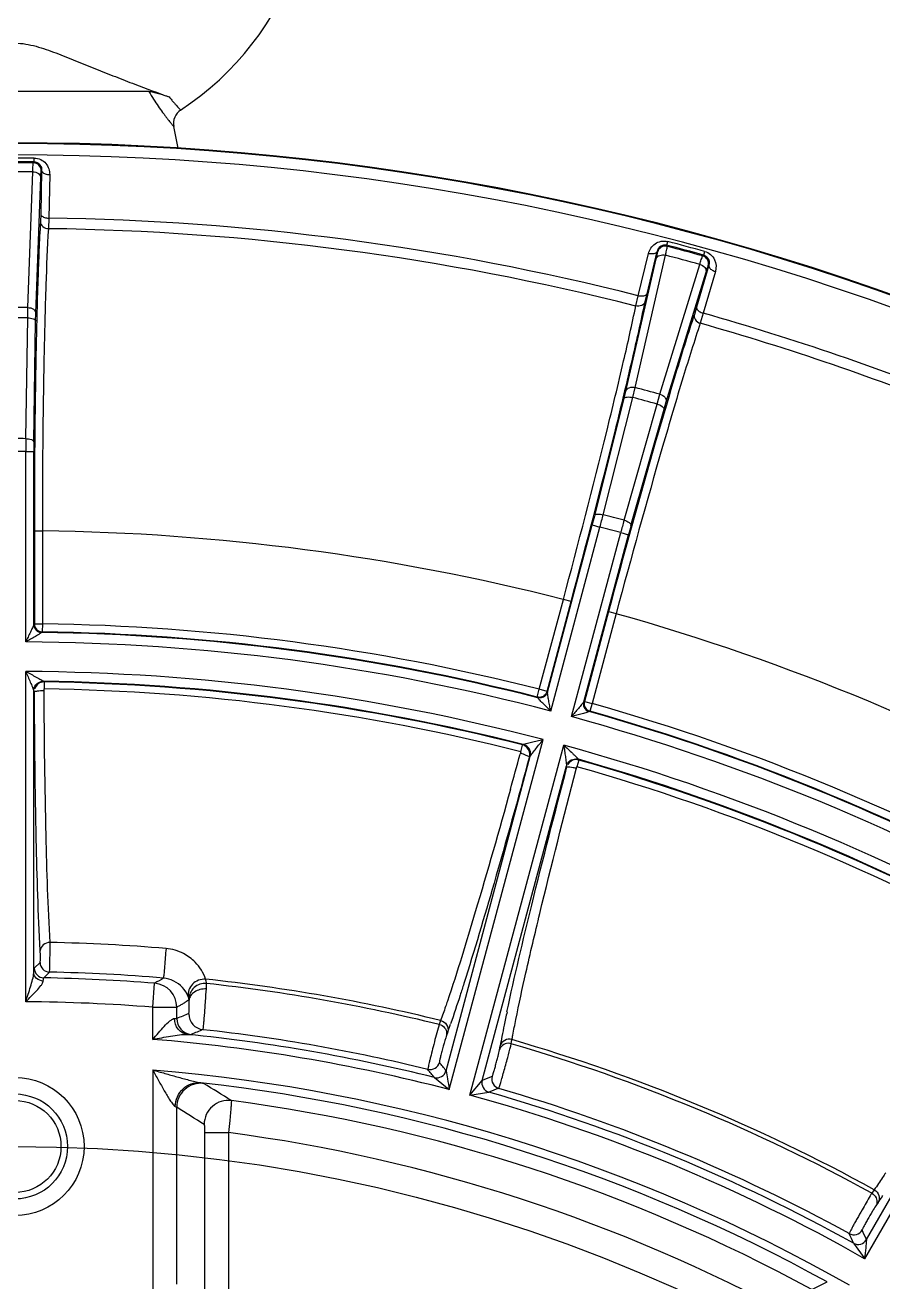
# Model space of a CAD drawing. Header units: millimetres. Extents: x -6 to 705, y -10 to 538.
# Drawn here: x 507.06 to 517.74, y 438.9 to 454.55 of the extents above; entities that cross this region are included whole.
import ezdxf

# ---------------------------------------------------------------- set-up
doc = ezdxf.new("R2010")
doc.units = ezdxf.units.MM
doc.layers.add('3_ALL_AXES', color=7, linetype='Continuous')
doc.layers.add('7_ALL_FEATURES', color=7, linetype='Continuous')
doc.layers.add('\\M+5D7DC\\M+5C4DA\\M+5BFF2\\M+5CFDF', color=7, linetype='Continuous', lineweight=50)

msp = doc.modelspace()

# ---------------------------------------------------------------- linework, layer by layer
at = {"color": 0, "linetype": 'Continuous', "lineweight": -3}
for p, q in [((507.159, 452.834), (507.168, 452.848)), ((507.168, 452.848), (507.168, 452.895)), ((507.09, 451.033), (507.152, 452.723)), ((507.262, 452.741), (507.251, 452.199)), ((507.258, 452.734), (507.262, 452.741)), ((507.362, 452.688), (507.35, 452.146)), ((507.19, 450.961), (507.251, 452.651)), ((507.251, 452.199), (507.247, 452.102)), ((507.35, 452.146), (507.346, 452.016)), ((514.804, 451.205), (514.932, 451.731)), ((514.935, 451.724), (514.932, 451.731)), ((515.051, 451.81), (515.063, 451.855)), ((515.057, 451.794), (515.051, 451.81)), ((515.51, 451.687), (515.523, 451.732)), ((514.542, 449.993), (514.92, 451.641)), ((514.656, 450.037), (515.035, 451.685)), ((514.694, 451.179), (514.823, 451.706)), ((515.498, 451.676), (515.51, 451.687)), ((514.965, 449.954), (515.462, 451.571)), ((515.043, 449.859), (515.54, 451.475)), ((515.574, 451.56), (515.422, 451.039)), ((515.656, 451.483), (515.504, 450.962)), ((515.568, 451.554), (515.574, 451.56)), ((514.664, 451.053), (514.694, 451.179)), ((514.782, 451.11), (514.804, 451.205)), ((507.088, 450.904), (507.09, 451.033)), ((507.187, 450.865), (507.19, 450.961)), ((515.422, 451.039), (515.394, 450.946)), ((515.504, 450.962), (515.467, 450.837)), ((507.065, 449.4), (507.088, 450.904)), ((507.165, 449.36), (507.187, 450.865)), ((514.626, 449.912), (514.656, 450.037)), ((514.152, 448.441), (514.519, 449.899)), ((514.259, 448.453), (514.626, 449.912)), ((514.519, 449.899), (514.542, 449.993)), ((514.93, 449.831), (514.965, 449.954)), ((515.016, 449.766), (515.043, 449.859)), ((514.518, 448.384), (514.93, 449.831)), ((514.604, 448.319), (515.016, 449.766)), ((507.064, 446.868), (507.064, 449.241)), ((507.064, 449.241), (507.164, 449.241)), ((507.164, 447.086), (507.164, 449.241)), ((513.564, 446.243), (514.122, 448.325)), ((513.604, 446.007), (514.218, 448.299)), ((514.122, 448.325), (514.218, 448.299)), ((507.171, 448.252), (507.171, 447.093)), ((507.171, 448.252), (507.271, 448.252)), ((507.271, 448.251), (507.271, 447.093)), ((513.862, 445.938), (514.476, 448.23)), ((514.015, 446.122), (514.573, 448.204)), ((514.476, 448.23), (514.573, 448.204)), ((513.462, 446.278), (513.762, 447.397)), ((513.559, 446.252), (513.858, 447.371)), ((513.858, 447.371), (513.762, 447.397)), ((514.324, 447.246), (514.024, 446.127)), ((514.42, 447.221), (514.121, 446.102)), ((514.324, 447.246), (514.42, 447.221)), ((507.171, 447.093), (507.271, 447.093)), ((507.271, 447.093), (507.27, 446.993)), ((507.27, 446.993), (507.263, 446.986)), ((507.064, 442.387), (507.064, 446.5)), ((507.164, 442.749), (507.164, 446.259)), ((507.286, 446.378), (507.294, 446.369)), ((507.294, 446.369), (507.292, 446.282)), ((507.292, 446.251), (507.292, 446.282)), ((513.437, 446.181), (513.462, 446.278)), ((513.559, 446.252), (513.462, 446.278)), ((513.442, 446.173), (513.437, 446.181)), ((514.024, 446.127), (514.121, 446.102)), ((514.121, 446.102), (514.093, 446.005)), ((514.093, 446.005), (514.085, 446.001)), ((512.341, 441.292), (513.509, 445.651)), ((512.598, 441.223), (513.767, 445.582)), ((513.232, 445.5), (513.224, 445.47)), ((513.232, 445.501), (513.253, 445.583)), ((513.252, 445.585), (513.263, 445.591)), ((513.253, 445.583), (513.253, 445.585)), ((512.3, 441.528), (513.35, 445.444)), ((512.751, 441.407), (513.801, 445.323)), ((513.923, 445.283), (513.931, 445.313)), ((513.955, 445.397), (513.931, 445.313)), ((513.95, 445.407), (513.955, 445.397)), ((517.516, 439.186), (519.773, 443.095)), ((507.17, 442.804), (507.243, 442.875)), ((517.538, 439.424), (519.565, 442.936)), ((507.288, 442.684), (507.361, 442.756)), ((508.646, 442.318), (508.67, 442.617)), ((509.314, 442.547), (509.316, 442.615)), ((508.646, 441.918), (508.646, 442.318)), ((508.646, 442.318), (508.945, 442.318)), ((508.945, 442.178), (508.945, 442.318)), ((512.233, 442.153), (512.216, 442.104)), ((512.323, 442.014), (512.305, 441.965)), ((513.113, 441.864), (513.122, 441.915)), ((512.966, 441.788), (512.975, 441.839)), ((513.106, 441.834), (513.113, 441.864)), ((508.646, 441.537), (508.646, 438.569)), ((512.155, 441.442), (512.341, 441.292)), ((512.598, 441.223), (512.751, 441.407)), ((512.598, 441.223), (512.834, 441.26)), ((508.945, 438.869), (508.945, 441.072)), ((509.292, 440.757), (509.292, 438.522)), ((509.292, 440.757), (509.592, 440.757)), ((509.592, 440.756), (509.592, 438.522)), ((517.635, 440.045), (517.605, 440.003)), ((517.685, 439.888), (517.656, 439.846)), ((517.376, 439.379), (517.516, 439.186)), ((516.857, 438.803), (517.048, 438.898))]:
    msp.add_line(p, q, dxfattribs=at)
for radius in [0.86, 0.654, 0.573]:
    msp.add_circle((506.93, 440.584), radius, dxfattribs=at)
for centre, radius, start, end in [((506.93, 420.584), 32.491, 67.1169, 112.8831), ((506.93, 420.584), 32.5, 67.1362, 112.8638), ((506.93, 420.584), 32.35, 67.2172, 112.7828), ((506.93, 420.584), 32.311, 89.5783, 90.4217), ((506.93, 420.584), 32.264, 89.5783, 90.4217), ((506.93, 420.584), 32.251, 89.5945, 90.4055), ((507.158, 452.734), 0.1, 0.1294, 89.509), ((506.93, 420.584), 32.139, 89.6054, 90.3946), ((506.93, 420.584), 31.565, 75.7614, 89.2386), ((506.93, 420.584), 31.434, 75.7575, 89.2425), ((515.032, 451.698), 0.1, 75.491, 164.8706), ((506.93, 420.584), 32.264, 74.5783, 75.4217), ((506.93, 420.584), 32.251, 74.5945, 75.4055), ((506.93, 420.584), 32.311, 74.5783, 75.4217), ((506.93, 420.584), 32.139, 74.6054, 75.3946), ((515.471, 451.58), 0.1, 345.1294, 74.509), ((506.93, 420.584), 30.449, 89.6991, 90.3009), ((506.93, 420.584), 31.565, 67.8406, 74.2386), ((506.93, 420.584), 30.321, 89.7026, 90.2974), ((506.93, 420.584), 31.434, 67.9447, 74.2425), ((506.93, 420.584), 30.449, 74.6991, 75.3009), ((506.93, 420.584), 30.321, 74.7026, 75.2974), ((506.93, 420.584), 28.816, 89.7326, 90.2674), ((521.495, 449.225), 14.432, 179.3034, 179.9376), ((506.93, 420.584), 28.657, 89.7332, 90.2668), ((515.288, 449.241), 8.125, 179.1607, 180.0056), ((500.274, 452.019), 14.432, 345.0624, 345.6966), ((506.93, 420.584), 28.816, 74.7326, 75.2674), ((506.274, 450.428), 8.125, 344.9944, 345.8393), ((506.93, 420.584), 28.657, 74.7332, 75.2668), ((528.412, 444.479), 14.432, 164.3034, 164.9376), ((522.421, 446.102), 8.125, 164.1607, 165.0056), ((506.93, 420.584), 27.669, 75.7059, 89.2941), ((506.93, 420.584), 27.669, 60.5059, 74.2941), ((506.93, 420.584), 26.511, 75.7367, 89.2633), ((506.93, 420.584), 26.404, 75.722, 89.278), ((506.93, 420.584), 26.411, 75.7367, 89.2633), ((506.93, 420.584), 26.284, 75.2909, 89.7091), ((506.93, 420.584), 25.916, 75.295, 89.705), ((506.93, 420.584), 25.796, 75.7899, 89.2101), ((506.93, 420.584), 25.701, 75.8064, 89.1935), ((506.93, 420.584), 25.788, 75.8086, 89.1914), ((506.93, 420.584), 26.511, 60.528, 74.2633), ((506.93, 420.584), 26.404, 60.5079, 74.278), ((506.93, 420.584), 26.411, 60.5227, 74.2633), ((506.93, 420.584), 26.284, 60.2909, 74.7091), ((400.324, 476.39), 117.057, 344.46113, 344.68395), ((506.93, 420.584), 25.916, 60.295, 74.705), ((506.93, 420.584), 25.701, 60.8064, 74.1936), ((506.93, 420.584), 25.796, 60.7899, 74.2101), ((506.93, 420.584), 25.788, 60.8086, 74.1914), ((506.931, 420.943), 22.186, 85.1367, 88.8748), ((507.363, 442.876), 0.12, 180.0648, 268.8019), ((507.29, 442.804), 0.12, 180.065, 268.9895), ((506.93, 420.987), 21.7, 85.4026, 89.0546), ((506.93, 420.96), 21.8, 85.1299, 88.8672), ((527.467, 410.17), 37.498, 119.8884, 120.0844), ((506.93, 420.584), 22.211, 76.1867, 83.866), ((508.857, 442.533), 0.467, 10.0892, 16.7854), ((508.645, 442.318), 0.3, 0.0734, 85.2818), ((506.93, 420.584), 22.159, 76.2007, 83.8187), ((506.93, 420.987), 21.4, 85.4026, 89.6428), ((519.954, 414.636), 29.661, 111.4754, 111.7876), ((509.295, 442.238), 0.2, 180.0317, 263.67), ((531.455, 438.331), 18.81, 167.9403, 168.4558), ((509.145, 442.178), 0.2, 180.0326, 264.0465), ((520.144, 414.714), 29.408, 111.6935, 112.006), ((506.93, 420.584), 21.582, 76.214, 83.7673), ((504.739, 444.746), 8.061, 340.1907, 340.5313), ((503.199, 445.29), 9.694, 340.5307, 340.8459), ((525.916, 439.458), 13.158, 168.4363, 169.0568), ((506.93, 420.584), 21.403, 75.3572, 85.4031), ((506.93, 420.584), 21.503, 75.9364, 84.2613), ((521.652, 440.278), 8.816, 169.0286, 169.8002), ((506.93, 420.584), 22.211, 61.1867, 73.8133), ((506.93, 420.584), 22.159, 61.2007, 73.7993), ((512.102, 441.662), 0.12, 256.2659, 344.9637), ((479.268, 415.03), 42.347, 38.7353, 38.9138), ((506.93, 420.584), 21.022, 60.359, 85.3198), ((479.246, 415.188), 42.099, 38.5818, 38.7606), ((512.184, 441.559), 0.12, 255.9654, 344.9939), ((512.867, 441.376), 0.12, 165.0675, 254.0366), ((528.109, 401.943), 42.347, 111.0862, 111.2647), ((512.99, 441.423), 0.12, 165.0368, 253.7343), ((509.245, 441.072), 0.3, 83.6735, 179.9338), ((506.93, 420.584), 20.922, 61.0809, 83.6604), ((493.864, 416.024), 29.665, 57.9042, 58.6925), ((528.208, 402.069), 42.099, 111.2394, 111.4182), ((506.93, 420.584), 21.503, 60.9364, 74.0636), ((506.93, 420.584), 21.582, 61.214, 73.786), ((509.587, 440.858), 0.3, 82.6564, 179.9305), ((506.93, 420.584), 20.747, 61.4158, 82.5353), ((506.93, 420.584), 21.403, 60.3572, 74.6428), ((493.584, 416.126), 29.296, 57.5867, 58.3754), ((506.93, 420.584), 20.347, 61.444, 82.4838), ((511.067, 444.49), 8.061, 325.1907, 325.5313), ((509.721, 445.414), 9.694, 325.5307, 325.8459), ((517.381, 439.605), 0.12, 241.2659, 329.9637), ((478.773, 422.379), 42.347, 23.7353, 23.9138), ((478.793, 422.537), 42.099, 23.5818, 23.7606), ((517.434, 439.484), 0.12, 240.9654, 329.9939)]:
    msp.add_arc(centre, radius, start, end, dxfattribs=at)
for points, knots in [([(507.152, 452.723), (507.152, 452.738), (507.153, 452.764), (507.154, 452.798), (507.157, 452.82), (507.157, 452.831), (507.159, 452.834)], [0, 0, 0, 0, 0.400564, 0.706522, 0.908295, 1, 1, 1, 1]), ([(507.168, 452.895), (507.196, 452.895), (507.252, 452.882), (507.336, 452.817), (507.363, 452.737), (507.362, 452.688)], [0, 0, 0, 0, 0.272105, 0.529704, 1, 1, 1, 1]), ([(507.168, 452.848), (507.184, 452.848), (507.215, 452.839), (507.254, 452.802), (507.263, 452.764), (507.262, 452.741)], [0, 0, 0, 0, 0.315097, 0.571766, 1, 1, 1, 1]), ([(507.152, 452.723), (507.176, 452.722), (507.221, 452.712), (507.25, 452.67), (507.251, 452.651)], [0, 0, 0, 0, 0.554857, 1, 1, 1, 1]), ([(507.251, 452.651), (507.251, 452.662), (507.252, 452.682), (507.254, 452.707), (507.256, 452.724), (507.256, 452.732), (507.258, 452.734)], [0, 0, 0, 0, 0.399969, 0.705579, 0.907387, 1, 1, 1, 1]), ([(507.262, 452.741), (507.263, 452.734), (507.273, 452.713), (507.31, 452.694), (507.343, 452.689), (507.362, 452.688)], [0, 0, 0, 0, 0.179076, 0.54114, 1, 1, 1, 1]), ([(507.247, 452.102), (507.233, 451.863), (507.211, 451.316), (507.179, 450.033), (507.171, 448.988), (507.171, 448.252)], [0, 0, 0, 0, 0.186376, 0.426026, 1, 1, 1, 1]), ([(507.247, 452.102), (507.248, 452.079), (507.273, 452.032), (507.321, 452.017), (507.346, 452.016)], [0, 0, 0, 0, 0.473391, 1, 1, 1, 1]), ([(507.251, 452.199), (507.251, 452.192), (507.261, 452.171), (507.299, 452.152), (507.331, 452.147), (507.35, 452.146)], [0, 0, 0, 0, 0.179074, 0.541141, 1, 1, 1, 1]), ([(507.346, 452.016), (507.332, 451.782), (507.31, 451.248), (507.279, 449.993), (507.271, 448.972), (507.271, 448.251)], [0, 0, 0, 0, 0.186377, 0.426026, 1, 1, 1, 1]), ([(514.823, 451.706), (514.834, 451.753), (514.881, 451.823), (514.979, 451.864), (515.036, 451.862), (515.063, 451.855)], [0, 0, 0, 0, 0.469117, 0.726604, 1, 1, 1, 1]), ([(514.932, 451.731), (514.93, 451.725), (514.915, 451.707), (514.874, 451.698), (514.841, 451.702), (514.823, 451.706)], [0, 0, 0, 0, 0.179076, 0.54114, 1, 1, 1, 1]), ([(514.932, 451.731), (514.937, 451.753), (514.956, 451.787), (515.003, 451.814), (515.035, 451.814), (515.051, 451.81)], [0, 0, 0, 0, 0.426582, 0.682247, 1, 1, 1, 1]), ([(515.035, 451.685), (515.038, 451.7), (515.044, 451.725), (515.051, 451.758), (515.055, 451.78), (515.057, 451.791), (515.057, 451.794)], [0, 0, 0, 0, 0.400786, 0.706724, 0.908374, 1, 1, 1, 1]), ([(515.523, 451.732), (515.55, 451.725), (515.6, 451.698), (515.664, 451.613), (515.67, 451.529), (515.656, 451.483)], [0, 0, 0, 0, 0.272105, 0.529704, 1, 1, 1, 1]), ([(514.92, 451.641), (514.922, 451.652), (514.927, 451.671), (514.932, 451.696), (514.934, 451.713), (514.936, 451.721), (514.935, 451.724)], [0, 0, 0, 0, 0.400183, 0.705778, 0.907465, 1, 1, 1, 1]), ([(514.92, 451.641), (514.926, 451.66), (514.965, 451.692), (515.011, 451.691), (515.035, 451.685)], [0, 0, 0, 0, 0.445143, 1, 1, 1, 1]), ([(515.462, 451.571), (515.466, 451.585), (515.474, 451.61), (515.484, 451.642), (515.492, 451.663), (515.495, 451.674), (515.498, 451.676)], [0, 0, 0, 0, 0.400564, 0.706522, 0.908295, 1, 1, 1, 1]), ([(515.51, 451.687), (515.526, 451.683), (515.553, 451.666), (515.581, 451.62), (515.581, 451.581), (515.574, 451.56)], [0, 0, 0, 0, 0.315097, 0.571766, 1, 1, 1, 1]), ([(515.462, 451.571), (515.485, 451.564), (515.526, 451.542), (515.544, 451.494), (515.54, 451.475)], [0, 0, 0, 0, 0.554857, 1, 1, 1, 1]), ([(515.54, 451.475), (515.543, 451.486), (515.549, 451.505), (515.557, 451.529), (515.563, 451.544), (515.566, 451.552), (515.568, 451.554)], [0, 0, 0, 0, 0.399969, 0.705579, 0.907387, 1, 1, 1, 1]), ([(515.574, 451.56), (515.572, 451.553), (515.577, 451.53), (515.608, 451.501), (515.638, 451.488), (515.656, 451.483)], [0, 0, 0, 0, 0.179076, 0.54114, 1, 1, 1, 1]), ([(513.858, 447.371), (514.049, 448.083), (514.312, 449.094), (514.613, 450.342), (514.733, 450.875), (514.782, 451.11)], [0, 0, 0, 0, 0.573969, 0.813622, 1, 1, 1, 1]), ([(514.782, 451.11), (514.775, 451.088), (514.739, 451.049), (514.688, 451.047), (514.664, 451.053)], [0, 0, 0, 0, 0.473408, 1, 1, 1, 1]), ([(514.804, 451.205), (514.801, 451.198), (514.786, 451.181), (514.745, 451.172), (514.712, 451.175), (514.694, 451.179)], [0, 0, 0, 0, 0.179074, 0.541141, 1, 1, 1, 1]), ([(507.09, 451.033), (507.114, 451.032), (507.16, 451.022), (507.189, 450.98), (507.19, 450.961)], [0, 0, 0, 0, 0.554876, 1, 1, 1, 1]), ([(513.762, 447.397), (513.948, 448.093), (514.205, 449.081), (514.5, 450.302), (514.617, 450.823), (514.664, 451.053)], [0, 0, 0, 0, 0.573971, 0.813618, 1, 1, 1, 1]), ([(515.422, 451.039), (515.421, 451.032), (515.425, 451.009), (515.456, 450.981), (515.487, 450.967), (515.504, 450.962)], [0, 0, 0, 0, 0.179074, 0.541141, 1, 1, 1, 1]), ([(507.088, 450.904), (507.111, 450.904), (507.145, 450.901), (507.186, 450.878), (507.187, 450.865)], [0, 0, 0, 0, 0.631725, 1, 1, 1, 1]), ([(515.394, 450.946), (515.318, 450.718), (515.156, 450.196), (514.793, 448.965), (514.515, 447.958), (514.324, 447.246)], [0, 0, 0, 0, 0.186376, 0.426026, 1, 1, 1, 1]), ([(515.467, 450.837), (515.393, 450.615), (515.234, 450.105), (514.878, 448.901), (514.607, 447.917), (514.42, 447.221)], [0, 0, 0, 0, 0.186378, 0.426025, 1, 1, 1, 1]), ([(515.394, 450.946), (515.388, 450.924), (515.4, 450.872), (515.443, 450.844), (515.467, 450.837)], [0, 0, 0, 0, 0.473391, 1, 1, 1, 1]), ([(514.542, 449.993), (514.547, 450.012), (514.586, 450.044), (514.633, 450.043), (514.656, 450.037)], [0, 0, 0, 0, 0.445124, 1, 1, 1, 1]), ([(514.519, 449.899), (514.524, 449.912), (514.569, 449.924), (514.603, 449.918), (514.626, 449.912)], [0, 0, 0, 0, 0.368276, 1, 1, 1, 1]), ([(514.965, 449.954), (514.989, 449.947), (515.03, 449.925), (515.047, 449.878), (515.043, 449.859)], [0, 0, 0, 0, 0.554876, 1, 1, 1, 1]), ([(514.93, 449.831), (514.952, 449.824), (514.985, 449.812), (515.018, 449.78), (515.016, 449.766)], [0, 0, 0, 0, 0.631725, 1, 1, 1, 1]), ([(507.065, 449.4), (507.088, 449.4), (507.123, 449.397), (507.163, 449.374), (507.165, 449.36)], [0, 0, 0, 0, 0.631724, 1, 1, 1, 1]), ([(514.152, 448.441), (514.156, 448.454), (514.202, 448.465), (514.236, 448.459), (514.259, 448.453)], [0, 0, 0, 0, 0.368276, 1, 1, 1, 1]), ([(514.518, 448.384), (514.541, 448.377), (514.573, 448.365), (514.607, 448.333), (514.604, 448.319)], [0, 0, 0, 0, 0.631724, 1, 1, 1, 1]), ([(507.164, 447.085), (507.163, 447.079), (507.157, 447.066), (507.143, 447.034), (507.121, 446.988), (507.093, 446.929), (507.073, 446.888), (507.064, 446.868)], [0, 0, 0, 0, 0.069352, 0.179191, 0.438728, 0.716546, 1, 1, 1, 1]), ([(507.164, 447.085), (507.164, 447.064), (507.178, 447.021), (507.216, 446.996), (507.237, 446.99)], [0, 0, 0, 0, 0.498504, 1, 1, 1, 1]), ([(507.171, 447.093), (507.171, 447.072), (507.186, 447.028), (507.224, 447.003), (507.244, 446.997)], [0, 0, 0, 0, 0.499699, 1, 1, 1, 1]), ([(507.262, 446.986), (507.265, 446.985), (507.247, 446.975), (507.238, 446.968), (507.21, 446.952), (507.174, 446.931), (507.124, 446.902), (507.084, 446.88), (507.064, 446.868)], [0, 0, 0, 0, 0.036205, 0.135965, 0.262997, 0.402324, 0.697061, 1, 1, 1, 1]), ([(507.064, 446.5), (507.073, 446.478), (507.092, 446.434), (507.12, 446.369), (507.142, 446.317), (507.156, 446.281), (507.163, 446.266), (507.164, 446.259)], [0, 0, 0, 0, 0.278837, 0.553176, 0.812838, 0.925598, 1, 1, 1, 1]), ([(507.064, 446.5), (507.086, 446.488), (507.13, 446.465), (507.183, 446.437), (507.225, 446.414), (507.251, 446.4), (507.273, 446.387), (507.281, 446.383), (507.286, 446.378), (507.285, 446.378)], [0, 0, 0, 0, 0.295631, 0.584768, 0.723016, 0.851396, 0.957046, 0.98955, 1, 1, 1, 1]), ([(507.164, 446.259), (507.164, 446.284), (507.182, 446.338), (507.229, 446.368), (507.254, 446.374)], [0, 0, 0, 0, 0.499138, 1, 1, 1, 1]), ([(507.172, 446.25), (507.172, 446.251), (507.177, 446.252), (507.183, 446.254), (507.195, 446.256), (507.216, 446.259), (507.249, 446.263), (507.277, 446.265), (507.292, 446.266)], [0, 0, 0, 0, 0.028846, 0.090848, 0.185519, 0.309984, 0.629247, 1, 1, 1, 1]), ([(507.294, 446.37), (507.268, 446.371), (507.214, 446.353), (507.183, 446.307), (507.176, 446.282)], [0, 0, 0, 0, 0.499914, 1, 1, 1, 1]), ([(513.559, 446.252), (513.553, 446.232), (513.528, 446.193), (513.485, 446.178), (513.463, 446.178)], [0, 0, 0, 0, 0.499697, 1, 1, 1, 1]), ([(507.245, 443.023), (507.219, 443.483), (507.188, 444.559), (507.175, 445.635), (507.172, 446.25)], [0, 0, 0, 0, 0.428004, 1, 1, 1, 1]), ([(507.367, 443.125), (507.341, 443.57), (507.309, 444.612), (507.296, 445.655), (507.292, 446.251)], [0, 0, 0, 0, 0.428047, 1, 1, 1, 1]), ([(513.604, 446.007), (513.588, 446.023), (513.555, 446.056), (513.514, 446.096), (513.484, 446.126), (513.462, 446.148), (513.454, 446.158), (513.44, 446.172), (513.443, 446.173)], [0, 0, 0, 0, 0.302991, 0.597773, 0.737098, 0.864073, 0.963786, 1, 1, 1, 1]), ([(513.564, 446.243), (513.558, 446.223), (513.533, 446.184), (513.489, 446.17), (513.468, 446.17)], [0, 0, 0, 0, 0.498777, 1, 1, 1, 1]), ([(513.604, 446.007), (513.6, 446.029), (513.592, 446.073), (513.58, 446.137), (513.57, 446.188), (513.566, 446.222), (513.563, 446.237), (513.564, 446.242)], [0, 0, 0, 0, 0.28349, 0.561342, 0.820874, 0.930666, 1, 1, 1, 1]), ([(514.015, 446.121), (514.012, 446.116), (514.003, 446.105), (513.982, 446.078), (513.948, 446.039), (513.906, 445.989), (513.877, 445.955), (513.862, 445.938)], [0, 0, 0, 0, 0.069352, 0.179191, 0.438728, 0.716546, 1, 1, 1, 1]), ([(514.014, 446.121), (514.009, 446.101), (514.012, 446.056), (514.042, 446.022), (514.06, 446.011)], [0, 0, 0, 0, 0.498504, 1, 1, 1, 1]), ([(514.024, 446.127), (514.018, 446.107), (514.021, 446.061), (514.051, 446.027), (514.069, 446.016)], [0, 0, 0, 0, 0.499699, 1, 1, 1, 1]), ([(514.084, 446.001), (514.086, 445.999), (514.067, 445.993), (514.056, 445.989), (514.025, 445.981), (513.985, 445.97), (513.929, 445.955), (513.885, 445.944), (513.862, 445.938)], [0, 0, 0, 0, 0.036205, 0.135965, 0.262997, 0.402324, 0.697061, 1, 1, 1, 1]), ([(513.263, 445.591), (513.263, 445.591), (513.269, 445.594), (513.277, 445.596), (513.302, 445.603), (513.331, 445.61), (513.377, 445.621), (513.436, 445.635), (513.484, 445.646), (513.509, 445.651)], [0, 0, 0, 0, 0.009947, 0.04232, 0.147595, 0.276099, 0.414472, 0.703974, 1, 1, 1, 1]), ([(513.35, 445.445), (513.353, 445.451), (513.363, 445.464), (513.385, 445.495), (513.42, 445.539), (513.464, 445.595), (513.494, 445.632), (513.509, 445.651)], [0, 0, 0, 0, 0.073596, 0.186579, 0.44635, 0.720915, 1, 1, 1, 1]), ([(513.228, 445.485), (513.251, 445.478), (513.286, 445.463), (513.323, 445.449), (513.335, 445.441)], [0, 0, 0, 0, 0.620475, 1, 1, 1, 1]), ([(513.34, 445.438), (513.346, 445.463), (513.343, 445.519), (513.305, 445.561), (513.283, 445.573)], [0, 0, 0, 0, 0.499915, 1, 1, 1, 1]), ([(513.35, 445.445), (513.357, 445.47), (513.353, 445.525), (513.315, 445.567), (513.293, 445.579)], [0, 0, 0, 0, 0.498697, 1, 1, 1, 1]), ([(513.767, 445.582), (513.77, 445.558), (513.777, 445.511), (513.787, 445.441), (513.795, 445.385), (513.799, 445.347), (513.801, 445.331), (513.801, 445.324)], [0, 0, 0, 0, 0.278837, 0.553176, 0.812838, 0.925598, 1, 1, 1, 1]), ([(513.767, 445.582), (513.785, 445.565), (513.821, 445.532), (513.866, 445.49), (513.9, 445.458), (513.922, 445.437), (513.94, 445.419), (513.946, 445.413), (513.95, 445.407), (513.949, 445.407)], [0, 0, 0, 0, 0.295631, 0.584768, 0.723016, 0.851396, 0.957046, 0.98955, 1, 1, 1, 1]), ([(513.34, 445.438), (513.196, 444.913), (512.932, 443.968), (512.653, 443.027), (512.522, 442.612)], [0, 0, 0, 0, 0.555549, 1, 1, 1, 1]), ([(513.059, 442.261), (513.154, 442.705), (513.397, 443.724), (513.656, 444.739), (513.807, 445.313)], [0, 0, 0, 0, 0.433499, 1, 1, 1, 1]), ([(513.801, 445.323), (513.807, 445.348), (513.839, 445.395), (513.892, 445.412), (513.918, 445.411)], [0, 0, 0, 0, 0.499138, 1, 1, 1, 1]), ([(513.807, 445.313), (513.807, 445.314), (513.812, 445.314), (513.819, 445.314), (513.83, 445.313), (513.852, 445.31), (513.885, 445.305), (513.912, 445.301), (513.927, 445.298)], [0, 0, 0, 0, 0.028798, 0.090783, 0.185452, 0.309923, 0.629215, 1, 1, 1, 1]), ([(513.955, 445.397), (513.93, 445.405), (513.874, 445.402), (513.832, 445.365), (513.819, 445.342)], [0, 0, 0, 0, 0.499914, 1, 1, 1, 1]), ([(513.17, 442.165), (513.209, 442.359), (513.305, 442.8), (513.551, 443.84), (513.766, 444.685), (513.923, 445.283)], [0, 0, 0, 0, 0.185224, 0.422008, 1, 1, 1, 1]), ([(513.103, 445.031), (512.961, 444.521), (512.709, 443.639), (512.441, 442.761), (512.317, 442.393)], [0, 0, 0, 0, 0.576779, 1, 1, 1, 1]), ([(507.367, 443.125), (507.337, 443.125), (507.277, 443.107), (507.245, 443.05), (507.245, 443.023)], [0, 0, 0, 0, 0.528407, 1, 1, 1, 1]), ([(507.361, 442.756), (507.362, 442.759), (507.361, 442.774), (507.364, 442.804), (507.364, 442.849), (507.366, 442.925), (507.367, 443.019), (507.367, 443.093), (507.367, 443.125)], [0, 0, 0, 0, 0.032944, 0.116645, 0.242918, 0.399235, 0.737942, 1, 1, 1, 1]), ([(507.243, 442.875), (507.245, 442.877), (507.244, 442.883), (507.246, 442.894), (507.246, 442.913), (507.246, 442.943), (507.246, 442.981), (507.245, 443.01), (507.245, 443.023)], [0, 0, 0, 0, 0.033267, 0.116994, 0.243242, 0.399522, 0.738065, 1, 1, 1, 1]), ([(508.812, 443.049), (508.805, 442.976), (508.795, 442.868), (508.787, 442.745), (508.781, 442.696), (508.781, 442.681)], [0, 0, 0, 0, 0.599048, 0.882626, 1, 1, 1, 1]), ([(509.304, 442.668), (509.279, 442.747), (509.199, 442.873), (509.021, 443.003), (508.887, 443.043), (508.812, 443.049)], [0, 0, 0, 0, 0.379165, 0.653099, 1, 1, 1, 1]), ([(507.064, 442.387), (507.084, 442.449), (507.115, 442.541), (507.15, 442.661), (507.163, 442.721), (507.164, 442.749)], [0, 0, 0, 0, 0.520904, 0.771902, 1, 1, 1, 1]), ([(507.164, 442.749), (507.164, 442.757), (507.165, 442.77), (507.166, 442.786), (507.168, 442.797), (507.169, 442.803), (507.17, 442.804)], [0, 0, 0, 0, 0.404994, 0.709183, 0.907591, 1, 1, 1, 1]), ([(507.282, 442.645), (507.252, 442.646), (507.194, 442.665), (507.164, 442.722), (507.164, 442.749)], [0, 0, 0, 0, 0.523928, 1, 1, 1, 1]), ([(507.282, 442.645), (507.283, 442.654), (507.284, 442.667), (507.286, 442.679), (507.287, 442.683), (507.288, 442.684)], [0, 0, 0, 0, 0.705094, 0.903793, 1, 1, 1, 1]), ([(509.087, 442.452), (509.07, 442.493), (508.999, 442.607), (508.868, 442.674), (508.781, 442.681)], [0, 0, 0, 0, 0.337123, 1, 1, 1, 1]), ([(509.304, 442.668), (509.246, 442.671), (509.153, 442.635), (509.09, 442.537), (509.083, 442.479), (509.087, 442.452)], [0, 0, 0, 0, 0.508589, 0.759227, 1, 1, 1, 1]), ([(507.064, 442.387), (507.087, 442.409), (507.132, 442.454), (507.197, 442.52), (507.245, 442.574), (507.273, 442.615), (507.281, 442.636), (507.282, 442.645)], [0, 0, 0, 0, 0.284693, 0.560501, 0.811451, 0.917103, 1, 1, 1, 1]), ([(509.316, 442.615), (509.262, 442.619), (509.148, 442.584), (509.096, 442.473), (509.097, 442.422)], [0, 0, 0, 0, 0.514379, 1, 1, 1, 1]), ([(509.314, 442.547), (509.287, 442.547), (509.235, 442.542), (509.166, 442.513), (509.116, 442.468), (509.1, 442.427), (509.099, 442.408)], [0, 0, 0, 0, 0.286131, 0.556325, 0.793694, 1, 1, 1, 1]), ([(509.273, 442.039), (509.274, 442.04), (509.274, 442.046), (509.276, 442.055), (509.278, 442.072), (509.281, 442.104), (509.286, 442.156), (509.292, 442.228), (509.298, 442.309), (509.306, 442.417), (509.311, 442.496), (509.314, 442.547)], [0, 0, 0, 0, 0.008435, 0.028899, 0.061028, 0.104186, 0.219784, 0.366143, 0.531148, 0.701029, 1, 1, 1, 1]), ([(512.522, 442.612), (512.507, 442.564), (512.453, 442.396), (512.398, 442.229), (512.356, 442.11)], [0, 0, 0, 0, 0.282661, 1, 1, 1, 1]), ([(508.945, 442.318), (508.958, 442.326), (508.983, 442.341), (509.022, 442.362), (509.06, 442.387), (509.084, 442.407), (509.097, 442.414)], [0, 0, 0, 0, 0.245274, 0.487111, 0.740868, 1, 1, 1, 1]), ([(509.098, 442.412), (509.096, 442.423), (509.093, 442.436), (509.088, 442.449), (509.087, 442.452)], [0, 0, 0, 0, 0.775735, 1, 1, 1, 1]), ([(509.095, 442.238), (509.097, 442.238), (509.097, 442.246), (509.099, 442.257), (509.099, 442.277), (509.101, 442.311), (509.101, 442.355), (509.1, 442.391), (509.099, 442.408)], [0, 0, 0, 0, 0.029346, 0.104672, 0.22038, 0.366784, 0.701145, 1, 1, 1, 1]), ([(512.317, 442.393), (512.31, 442.371), (512.282, 442.291), (512.254, 442.211), (512.233, 442.153)], [0, 0, 0, 0, 0.274582, 1, 1, 1, 1]), ([(508.646, 441.918), (508.67, 441.946), (508.717, 442.001), (508.787, 442.078), (508.844, 442.136), (508.887, 442.169), (508.909, 442.179), (508.918, 442.178)], [0, 0, 0, 0, 0.288622, 0.568521, 0.82214, 0.92566, 1, 1, 1, 1]), ([(508.918, 442.178), (508.925, 442.178), (508.933, 442.178), (508.943, 442.177), (508.945, 442.178)], [0, 0, 0, 0, 0.690835, 1, 1, 1, 1]), ([(509.08, 441.979), (509.036, 441.984), (508.948, 442.035), (508.918, 442.131), (508.918, 442.178)], [0, 0, 0, 0, 0.484139, 1, 1, 1, 1]), ([(512.216, 442.104), (512.211, 442.089), (512.184, 441.997), (512.16, 441.905), (512.14, 441.827)], [0, 0, 0, 0, 0.16304, 1, 1, 1, 1]), ([(512.216, 442.104), (512.241, 442.098), (512.287, 442.07), (512.307, 442.019), (512.308, 441.994)], [0, 0, 0, 0, 0.510477, 1, 1, 1, 1]), ([(512.233, 442.153), (512.263, 442.145), (512.317, 442.108), (512.33, 442.042), (512.323, 442.014)], [0, 0, 0, 0, 0.513746, 1, 1, 1, 1]), ([(513.122, 441.915), (513.125, 441.934), (513.14, 442.017), (513.157, 442.1), (513.17, 442.165)], [0, 0, 0, 0, 0.225155, 1, 1, 1, 1]), ([(508.646, 441.918), (508.72, 441.932), (508.831, 441.953), (508.975, 441.974), (509.046, 441.982), (509.08, 441.979)], [0, 0, 0, 0, 0.516513, 0.767941, 1, 1, 1, 1]), ([(509.08, 441.979), (509.091, 441.979), (509.105, 441.979), (509.12, 441.978), (509.125, 441.979)], [0, 0, 0, 0, 0.691934, 1, 1, 1, 1]), ([(512.305, 441.965), (512.302, 441.957), (512.285, 441.902), (512.269, 441.847), (512.257, 441.8)], [0, 0, 0, 0, 0.163231, 1, 1, 1, 1]), ([(513.122, 441.915), (513.093, 441.923), (513.027, 441.918), (512.983, 441.867), (512.975, 441.839)], [0, 0, 0, 0, 0.513745, 1, 1, 1, 1]), ([(513.113, 441.864), (513.088, 441.871), (513.034, 441.87), (512.991, 441.836), (512.978, 441.815)], [0, 0, 0, 0, 0.510477, 1, 1, 1, 1]), ([(512.14, 441.827), (512.131, 441.792), (512.118, 441.74), (512.102, 441.675), (512.091, 441.633), (512.084, 441.598), (512.077, 441.572), (512.075, 441.556), (512.072, 441.547), (512.073, 441.545)], [0, 0, 0, 0, 0.378413, 0.549079, 0.699087, 0.823035, 0.91654, 0.976106, 1, 1, 1, 1]), ([(512.257, 441.8), (512.251, 441.779), (512.241, 441.74), (512.229, 441.693), (512.223, 441.663), (512.219, 441.647), (512.218, 441.637), (512.217, 441.632), (512.218, 441.63)], [0, 0, 0, 0, 0.378054, 0.698494, 0.822352, 0.915847, 0.975559, 1, 1, 1, 1]), ([(512.874, 441.454), (512.875, 441.455), (512.877, 441.459), (512.88, 441.467), (512.884, 441.479), (512.892, 441.504), (512.904, 441.543), (512.919, 441.596), (512.934, 441.653), (512.95, 441.717), (512.961, 441.762), (512.966, 441.788)], [0, 0, 0, 0, 0.010159, 0.034671, 0.073066, 0.1243, 0.259195, 0.424057, 0.600064, 0.766971, 1, 1, 1, 1]), ([(512.957, 441.308), (512.958, 441.309), (512.959, 441.315), (512.964, 441.326), (512.97, 441.344), (512.981, 441.38), (512.998, 441.437), (513.02, 441.515), (513.044, 441.602), (513.074, 441.709), (513.094, 441.786), (513.106, 441.834)], [0, 0, 0, 0, 0.009093, 0.031272, 0.066082, 0.112704, 0.236632, 0.391085, 0.561056, 0.729964, 1, 1, 1, 1]), ([(508.646, 441.537), (508.696, 441.523), (508.797, 441.494), (508.947, 441.452), (509.071, 441.418), (509.169, 441.393), (509.217, 441.382), (509.241, 441.379)], [0, 0, 0, 0, 0.255124, 0.509358, 0.760923, 0.883922, 1, 1, 1, 1]), ([(508.646, 441.537), (508.67, 441.493), (508.717, 441.407), (508.777, 441.3), (508.825, 441.218), (508.859, 441.161), (508.888, 441.119), (508.91, 441.093), (508.921, 441.083), (508.927, 441.081)], [0, 0, 0, 0, 0.277059, 0.54958, 0.681618, 0.807602, 0.920585, 0.966758, 1, 1, 1, 1]), ([(512.3, 441.528), (512.308, 441.494), (512.319, 441.415), (512.333, 441.336), (512.341, 441.292)], [0, 0, 0, 0, 0.433655, 1, 1, 1, 1]), ([(508.927, 441.081), (508.927, 441.122), (508.946, 441.205), (509.017, 441.308), (509.121, 441.372), (509.202, 441.383), (509.241, 441.379)], [0, 0, 0, 0, 0.256788, 0.511019, 0.758641, 1, 1, 1, 1]), ([(509.241, 441.379), (509.249, 441.377), (509.262, 441.374), (509.275, 441.372), (509.278, 441.37)], [0, 0, 0, 0, 0.677688, 1, 1, 1, 1]), ([(509.626, 441.155), (509.627, 441.152), (509.625, 441.141), (509.625, 441.118), (509.621, 441.08), (509.617, 441.031), (509.612, 440.972), (509.604, 440.879), (509.597, 440.807), (509.592, 440.756)], [0, 0, 0, 0, 0.023766, 0.083643, 0.1775, 0.301914, 0.452228, 0.622961, 1, 1, 1, 1]), ([(508.927, 441.081), (508.931, 441.079), (508.937, 441.077), (508.944, 441.074), (508.945, 441.072)], [0, 0, 0, 0, 0.663024, 1, 1, 1, 1]), ([(509.287, 440.858), (509.288, 440.858), (509.288, 440.854), (509.289, 440.848), (509.29, 440.839), (509.291, 440.821), (509.292, 440.793), (509.292, 440.769), (509.292, 440.757)], [0, 0, 0, 0, 0.026705, 0.088245, 0.183023, 0.307595, 0.626737, 1, 1, 1, 1]), ([(517.778, 440.256), (517.765, 440.237), (517.718, 440.166), (517.67, 440.096), (517.635, 440.045)], [0, 0, 0, 0, 0.274581, 1, 1, 1, 1]), ([(517.605, 440.003), (517.598, 439.992), (517.556, 439.923), (517.516, 439.853), (517.483, 439.794)], [0, 0, 0, 0, 0.164268, 1, 1, 1, 1]), ([(517.605, 440.003), (517.628, 439.99), (517.665, 439.951), (517.672, 439.897), (517.666, 439.873)], [0, 0, 0, 0, 0.510477, 1, 1, 1, 1]), ([(517.635, 440.045), (517.661, 440.03), (517.705, 439.981), (517.699, 439.913), (517.685, 439.888)], [0, 0, 0, 0, 0.513746, 1, 1, 1, 1]), ([(517.656, 439.846), (517.64, 439.824), (517.606, 439.766), (517.572, 439.708), (517.552, 439.674)], [0, 0, 0, 0, 0.403965, 1, 1, 1, 1]), ([(517.483, 439.794), (517.463, 439.759), (517.433, 439.706), (517.396, 439.639), (517.371, 439.595), (517.352, 439.558), (517.336, 439.529), (517.329, 439.511), (517.323, 439.502), (517.323, 439.5)], [0, 0, 0, 0, 0.367095, 0.537848, 0.690145, 0.817278, 0.91388, 0.975546, 1, 1, 1, 1]), ([(517.552, 439.674), (517.543, 439.657), (517.526, 439.627), (517.507, 439.592), (517.495, 439.569), (517.489, 439.557), (517.486, 439.55), (517.484, 439.546), (517.485, 439.545)], [0, 0, 0, 0, 0.388265, 0.706257, 0.827216, 0.917906, 0.975844, 1, 1, 1, 1]), ([(517.538, 439.424), (517.536, 439.39), (517.527, 439.31), (517.52, 439.231), (517.516, 439.186)], [0, 0, 0, 0, 0.433655, 1, 1, 1, 1])]:
    msp.add_open_spline(points, degree=3, knots=knots, dxfattribs=at)
for points in [[(507.237, 446.99), (507.245, 446.988), (507.254, 446.986), (507.262, 446.986)], [(507.244, 446.997), (507.252, 446.995), (507.261, 446.993), (507.27, 446.993)], [(507.254, 446.374), (507.265, 446.377), (507.275, 446.378), (507.286, 446.378)], [(513.463, 446.178), (513.455, 446.178), (513.446, 446.179), (513.437, 446.181)], [(513.468, 446.17), (513.459, 446.17), (513.451, 446.171), (513.442, 446.173)], [(514.06, 446.011), (514.068, 446.007), (514.076, 446.003), (514.084, 446.001)], [(514.069, 446.016), (514.077, 446.011), (514.085, 446.008), (514.093, 446.005)], [(513.283, 445.573), (513.274, 445.579), (513.264, 445.583), (513.253, 445.585)], [(513.293, 445.579), (513.284, 445.584), (513.274, 445.588), (513.263, 445.591)], [(513.918, 445.411), (513.929, 445.411), (513.939, 445.41), (513.95, 445.407)], [(509.099, 442.408), (509.099, 442.41), (509.099, 442.415), (509.097, 442.414)], [(512.308, 441.994), (512.309, 441.985), (512.308, 441.975), (512.305, 441.965)], [(512.978, 441.815), (512.973, 441.807), (512.969, 441.798), (512.966, 441.788)], [(517.666, 439.873), (517.664, 439.864), (517.661, 439.854), (517.656, 439.846)]]:
    msp.add_open_spline(points, degree=3, dxfattribs=at)
at = {"layer": '3_ALL_AXES', "color": 0, "linetype": 'Continuous', "lineweight": -3}
msp.add_line((508.962, 453.017), (508.908, 453.287), dxfattribs=at)
at = {"layer": '7_ALL_FEATURES', "color": 0, "linetype": 'Continuous', "lineweight": -3}
for p, q in [((508.599, 453.724), (505.262, 453.724)), ((508.962, 453.017), (508.908, 453.287))]:
    msp.add_line(p, q, dxfattribs=at)
for centre, radius, start, end in [((506.93, 456.624), 3.75, 303.3861, 236.6139), ((509.104, 453.326), 0.2, 123.3861, 191.3099)]:
    msp.add_arc(centre, radius, start, end, dxfattribs=at)
for points, knots in [([(505.008, 453.656), (505.152, 453.707), (505.376, 453.79), (505.682, 453.909), (505.928, 454.007), (506.133, 454.09), (506.298, 454.156), (506.42, 454.204), (506.544, 454.249), (506.669, 454.288), (506.797, 454.318), (506.93, 454.33), (507.063, 454.318), (507.192, 454.288), (507.317, 454.249), (507.44, 454.204), (507.563, 454.156), (507.727, 454.09), (507.933, 454.007), (508.179, 453.909), (508.484, 453.79), (508.709, 453.707), (508.852, 453.656)], [0, 0, 0, 0, 0.111983, 0.175716, 0.241003, 0.306346, 0.338773, 0.370992, 0.403049, 0.435092, 0.467367, 0.500001, 0.532634, 0.564909, 0.596952, 0.62901, 0.661228, 0.693656, 0.758999, 0.824285, 0.888017, 1, 1, 1, 1]), ([(508.599, 453.724), (508.618, 453.691), (508.655, 453.629), (508.712, 453.542), (508.758, 453.478), (508.792, 453.432), (508.815, 453.402), (508.835, 453.376), (508.854, 453.353), (508.869, 453.333), (508.883, 453.317), (508.892, 453.306), (508.898, 453.299), (508.901, 453.295), (508.904, 453.291), (508.906, 453.289), (508.907, 453.288), (508.908, 453.287), (508.908, 453.287)], [0, 0, 0, 0, 0.213008, 0.407349, 0.57935, 0.655953, 0.725755, 0.788359, 0.84342, 0.890612, 0.929638, 0.960268, 0.972366, 0.982288, 0.990021, 0.995557, 0.998887, 1, 1, 1, 1]), ([(508.599, 453.724), (508.608, 453.724), (508.626, 453.722), (508.655, 453.717), (508.686, 453.709), (508.73, 453.697), (508.786, 453.679), (508.83, 453.664), (508.852, 453.656)], [0, 0, 0, 0, 0.098037, 0.212103, 0.335823, 0.465286, 0.732098, 1, 1, 1, 1]), ([(508.852, 453.656), (508.862, 453.643), (508.882, 453.619), (508.909, 453.586), (508.934, 453.559), (508.954, 453.536), (508.969, 453.52), (508.978, 453.51), (508.984, 453.504), (508.988, 453.499), (508.991, 453.496), (508.993, 453.494), (508.994, 453.493), (508.994, 453.493)], [0, 0, 0, 0, 0.226094, 0.426113, 0.59823, 0.741109, 0.853575, 0.898103, 0.934678, 0.963199, 0.983618, 0.995897, 1, 1, 1, 1])]:
    msp.add_open_spline(points, degree=3, knots=knots, dxfattribs=at)
at = {"layer": '\\M+5D7DC\\M+5C4DA\\M+5BFF2\\M+5CFDF', "color": 0, "lineweight": -3}
msp.add_circle((506.93, 420.584), 20, dxfattribs=at)

doc.saveas('drawing.dxf')
